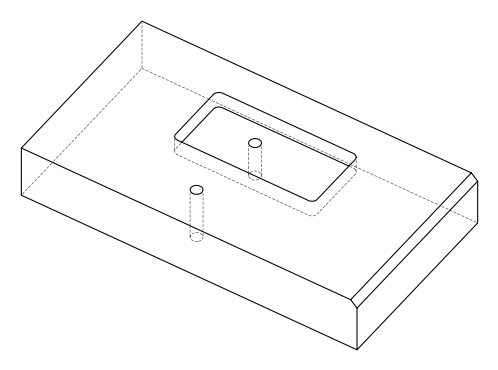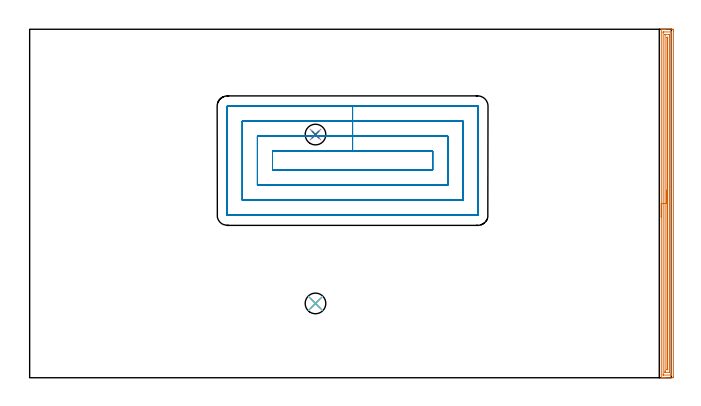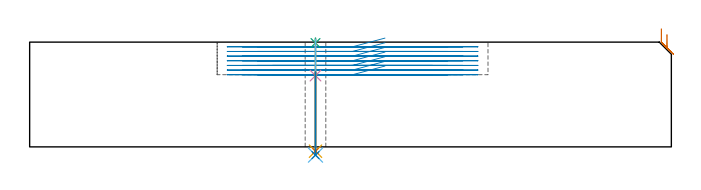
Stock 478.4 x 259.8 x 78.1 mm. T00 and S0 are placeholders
(PLAN: 8 operations, 6 tool changes, 33.4 min)
(1 AREA_MILL | FG_CHAMFER_SURFACE | UGT0205_001 | 8.49 min | 10522 mm3)
(2 MILL_RECTANGULAR_POCKET | POCKET_RECTANGULAR_STRAIGHT | UGT0201_133 | Follow Part, ap 3.75, ae 75% | 23.71 min | 472310 mm3)
(3 SPOT_DRILL | STEP1HOLE | NXT0321_9005460120000 | 0.03 min | 67 mm3)
(4 SPOT_DRILL_1 | STEP1HOLE_1 | NXT0321_9005460120000 | 0.04 min | 40 mm3)
(5 DRILL_THROUGH_HOLE_INTO_CENTER | STEP1HOLE | NXT0301_065 | 0.33 min | 5341 mm3)
(6 DRILL_TO_ENLARGE_THROUGH_HOLE | STEP1HOLE | UGT0301_284 | 0.35 min | 9135 mm3)
(7 DRILL_THROUGH_HOLE_INTO_CENTER_1 | STEP1HOLE_1 | NXT0301_065 | 0.24 min | 3693 mm3)
(8 DRILL_TO_ENLARGE_THROUGH_HOLE_1 | STEP1HOLE_1 | UGT0301_284 | 0.25 min | 6290 mm3)
(TOOL UGT0205_001 | Chamfer Mill 20 x 3 x 45 deg. | D20 FL50 Z2)
(TOOL UGT0201_133 | Carbide End Mill 15.0 | D15 FL30 Z4)
(TOOL NXT0321_9005460120000 | NC Spot Drill, 142deg, 12mm, Carbide, Uncoated | D12 PA142 FL30 Z2)
(TOOL NXT0301_065 | Carbide Drill 9.4mm [860.1-0940-075A1-MM 2214] | D9.4 PA140 FL98 Z2)
(TOOL UGT0301_284 | Twist Drill 15.4 mm | D15.4 PA118 FL120 Z2)
(OP 1 AREA_MILL)
G17 G21 G94 G90
T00 M6
G54
G17 G0 G90 X470.9 Y119.9 S1061 M3
G43 Z88.1 H0
G94 G1 Y119.938 Z87.228 F250.
Y120.052 Z86.363
Y120.241 Z85.512
Y120.503 Z84.68
Y120.837 Z83.874
Y121.24 Z83.1
Y121.708 Z82.364
Y122.24 Z81.672
Y122.829 Z81.029
Y123.472 Z80.44
Y124.164 Z79.908
Y124.9 Z79.44
Y125.674 Z79.037
Y126.48 Z78.703
Y127.312 Z78.441
Y128.163 Z78.252
Y129.028 Z78.138
Y129.9 Z78.1
Y259.65
X470.902 Y259.791 Z78.088
X470.924 Y259.8 Z78.067
X471.245 Z77.754
X471.704 Z77.295
X472.299 Z76.696
X473.483 Z75.514
X474.071 Z74.923
X479.092 Z69.905
X479.386 Y259.797 Z69.611
X479.892 Y259.792 Z69.106
X479.894 Y259.715 Z69.103
X479.899 Y259.204 Z69.101
X479.9 Y258.687 Z69.1
Y0.971
X479.899 Y0.596 Z69.101
X479.894 Y0.085 Z69.103
X479.891 Y0.008 Z69.106
X479.386 Y0. Z69.611
X474.071 Z74.923
X473.483 Z75.514
X473.185 Z75.811
X472.597 Z76.399
X472.299 Z76.696
X471.704 Z77.295
X471.245 Z77.754
X470.924 Z78.067
X470.902 Y0.009 Z78.088
X470.9 Y0.15 Z78.1
Y129.9
X472.314 Z76.686
Y257.421
X472.318 Y257.64 Z76.682
X472.321 Y257.748 Z76.679
X472.33 Y257.79 Z76.67
X472.432 Y257.793 Z76.568
X472.81 Y257.799 Z76.19
X478.125 Z70.875
X478.356 Y257.795 Z70.644
X478.447 Y257.79 Z70.553
X478.479 Y257.787 Z70.521
X478.481 Y257.744 Z70.519
X478.484 Y257.642 Z70.516
X478.486 Y257.436 Z70.514
Y2.379
X478.482 Y2.16 Z70.518
X478.479 Y2.052 Z70.521
X478.47 Y2.01 Z70.53
X478.368 Y2.007 Z70.632
X477.99 Y2.001 Z71.01
X472.675 Z76.325
X472.444 Y2.005 Z76.556
X472.353 Y2.01 Z76.647
X472.321 Y2.013 Z76.679
X472.319 Y2.056 Z76.681
X472.316 Y2.158 Z76.684
X472.314 Y2.364 Z76.686
Y129.9
X473.728 Z75.272
X473.729 Y255.724 Z75.271
X473.731 Y255.766 Z75.269
X473.735 Y255.781 Z75.265
X473.75 Y255.79 Z75.25
X473.911 Y255.799 Z75.089
X476.729 Y255.8 Z72.271
X476.89 Y255.798 Z72.11
X476.998 Y255.792 Z72.002
X477.065 Y255.785 Z71.935
X477.068 Y255.752 Z71.932
X477.07 Y255.637 Z71.93
X477.072 Y255.292 Z71.928
Y254.746
X477.071 Y4.076 Z71.929
X477.068 Y4.034 Z71.932
X477.065 Y4.019 Z71.935
X477.05 Y4.01 Z71.95
X476.889 Y4.001 Z72.111
X474.071 Y4. Z74.929
X473.91 Y4.002 Z75.09
X473.802 Y4.008 Z75.198
X473.735 Y4.015 Z75.265
X473.732 Y4.048 Z75.268
X473.73 Y4.163 Z75.27
X473.729 Y4.508 Z75.271
X473.728 Y5.054 Z75.272
Y129.9
X475.143 Z73.857
Y253.666
X475.145 Y253.753 Z73.855
X475.147 Y253.783 Z73.853
X475.15 Y253.79 Z73.85
X475.157 Y253.794 Z73.843
X475.205 Y253.797 Z73.795
X475.4 Y253.799 Z73.6
X475.595 Y253.797 Z73.405
X475.643 Y253.794 Z73.357
X475.65 Y253.79 Z73.35
X475.653 Y253.783 Z73.347
X475.655 Y253.753 Z73.345
X475.657 Y253.667 Z73.343
Y6.133
X475.655 Y6.047 Z73.345
X475.653 Y6.017 Z73.347
X475.65 Y6.01 Z73.35
X475.643 Y6.006 Z73.357
X475.595 Y6.003 Z73.405
X475.4 Y6.001 Z73.6
X475.205 Y6.003 Z73.795
X475.157 Y6.006 Z73.843
X475.15 Y6.01 Z73.85
X475.147 Y6.017 Z73.853
X475.145 Y6.047 Z73.855
X475.143 Y6.133 Z73.857
Y129.9
Y130.772 Z73.895
Y131.636 Z74.009
Y132.488 Z74.198
Y133.32 Z74.46
Y134.126 Z74.794
Y134.9 Z75.197
Y135.636 Z75.666
Y136.328 Z76.197
Y136.971 Z76.786
Y137.56 Z77.43
Y138.092 Z78.122
Y138.56 Z78.857
Y138.963 Z79.631
Y139.297 Z80.437
Y139.559 Z81.269
Y139.748 Z82.121
Y139.862 Z82.986
Y139.9 Z83.857
G0 Z88.1
M5
M2
(OP 2 MILL_RECTANGULAR_POCKET)
G17 G21 G94 G90
T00 M6
G54
G17 G0 G90 X264.902 Y168.85 S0 M3
G43 Z88.1 H0
Z81.1
G94 G1 X240.75 Z74.628 F250.
X181.05 F500.
Y154.85
X300.45
Y168.85
X240.75
Y180.1
X169.8
Y143.6
X311.7
Y180.1
X240.75
Y191.35
X158.55
Y132.35
X322.95
Y191.35
X240.75
Y202.6
X147.5
G3 X147.3 Y202.4 R0.2
G1 Y121.3
G3 X147.5 Y121.1 R0.2
G1 X334.
G3 X334.2 Y121.3 R0.2
G1 Y202.4
G3 X334. Y202.6 R0.2
G1 X240.75
X239.75
G0 X264.902 Y168.85 Z77.628
G1 X240.75 Z71.157 F250.
X181.05 F500.
Y154.85
X300.45
Y168.85
X240.75
Y180.1
X169.8
Y143.6
X311.7
Y180.1
X240.75
Y191.35
X158.55
Y132.35
X322.95
Y191.35
X240.75
Y202.6
X147.5
G3 X147.3 Y202.4 R0.2
G1 Y121.3
G3 X147.5 Y121.1 R0.2
G1 X334.
G3 X334.2 Y121.3 R0.2
G1 Y202.4
G3 X334. Y202.6 R0.2
G1 X240.75
X239.75
G0 X264.902 Y168.85 Z74.157
G1 X240.75 Z67.686 F250.
X181.05 F500.
Y154.85
X300.45
Y168.85
X240.75
Y180.1
X169.8
Y143.6
X311.7
Y180.1
X240.75
Y191.35
X158.55
Y132.35
X322.95
Y191.35
X240.75
Y202.6
X147.5
G3 X147.3 Y202.4 R0.2
G1 Y121.3
G3 X147.5 Y121.1 R0.2
G1 X334.
G3 X334.2 Y121.3 R0.2
G1 Y202.4
G3 X334. Y202.6 R0.2
G1 X240.75
X239.75
G0 X264.902 Y168.85 Z70.686
G1 X240.75 Z64.214 F250.
X181.05 F500.
Y154.85
X300.45
Y168.85
X240.75
Y180.1
X169.8
Y143.6
X311.7
Y180.1
X240.75
Y191.35
X158.55
Y132.35
X322.95
Y191.35
X240.75
Y202.6
X147.5
G3 X147.3 Y202.4 R0.2
G1 Y121.3
G3 X147.5 Y121.1 R0.2
G1 X334.
G3 X334.2 Y121.3 R0.2
G1 Y202.4
G3 X334. Y202.6 R0.2
G1 X240.75
X239.75
G0 X264.902 Y168.85 Z67.214
G1 X240.75 Z60.743 F250.
X181.05 F500.
Y154.85
X300.45
Y168.85
X240.75
Y180.1
X169.8
Y143.6
X311.7
Y180.1
X240.75
Y191.35
X158.55
Y132.35
X322.95
Y191.35
X240.75
Y202.6
X147.5
G3 X147.3 Y202.4 R0.2
G1 Y121.3
G3 X147.5 Y121.1 R0.2
G1 X334.
G3 X334.2 Y121.3 R0.2
G1 Y202.4
G3 X334. Y202.6 R0.2
G1 X240.75
X239.75
G0 X264.902 Y168.85 Z63.743
G1 X240.75 Z57.271 F250.
X181.05 F500.
Y154.85
X300.45
Y168.85
X240.75
Y180.1
X169.8
Y143.6
X311.7
Y180.1
X240.75
Y191.35
X158.55
Y132.35
X322.95
Y191.35
X240.75
Y202.6
X147.5
G3 X147.3 Y202.4 R0.2
G1 Y121.3
G3 X147.5 Y121.1 R0.2
G1 X334.
G3 X334.2 Y121.3 R0.2
G1 Y202.4
G3 X334. Y202.6 R0.2
G1 X240.75
X239.75
G0 X264.902 Y168.85 Z60.271
G1 X240.75 Z53.8 F250.
X181.05 F500.
Y154.85
X300.45
Y168.85
X240.75
Y180.1
X169.8
Y143.6
X311.7
Y180.1
X240.75
Y191.35
X158.55
Y132.35
X322.95
Y191.35
X240.75
Y202.6
X147.5
G3 X147.3 Y202.4 R0.2
G1 Y121.3
G3 X147.5 Y121.1 R0.2
G1 X334.
G3 X334.2 Y121.3 R0.2
G1 Y202.4
G3 X334. Y202.6 R0.2
G1 X240.75
X239.75
G0 Z88.1
M5
M2
(OP 3 SPOT_DRILL)
G17 G21 G94 G90
T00 M6
G54
G17 G0 G90 X213.1 Y55.4 S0 M3
G43 Z88.1 H0
G94 G81 G98 Z77.437 F250. R81.1
G80
M5
M2
(OP 4 SPOT_DRILL_1)
G17 G21 G94 G90
T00 M6
G54
G17 G0 G90 X213.1 Y181.3 S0 M3
G43 Z88.1 H0
G94 G81 G98 Z53.137 F250. R56.8
G80
M5
M2
(OP 5 DRILL_THROUGH_HOLE_INTO_CENTER)
G17 G21 G94 G90
T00 M6
G54
G17 G0 G90 X213.1 Y55.4 S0 M3
G43 Z88.1 H1
G94 G73 G98 Z-3.211 F250. Q9.035 R80.1
G80
M5
M2
(OP 6 DRILL_TO_ENLARGE_THROUGH_HOLE)
G17 G21 G94 G90
T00 M6
G54
G17 G0 G90 X213.1 Y55.4 S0 M3
G43 Z88.1 H0
G94 G73 G98 Z-6.127 F250. Q14.038 R80.1
G80
M5
M2
(OP 7 DRILL_THROUGH_HOLE_INTO_CENTER_1)
G17 G21 G94 G90
T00 M6
G54
G17 G0 G90 X213.1 Y181.3 S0 M3
G43 Z88.1 H1
G94 G73 G98 Z-3.211 F250. Q8.144 R55.8
G80
M5
M2
(OP 8 DRILL_TO_ENLARGE_THROUGH_HOLE_1)
G17 G21 G94 G90
T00 M6
G54
G17 G0 G90 X213.1 Y181.3 S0 M3
G43 Z88.1 H0
G94 G73 G98 Z-6.127 F250. Q14.982 R55.8
G80
M5
M2
